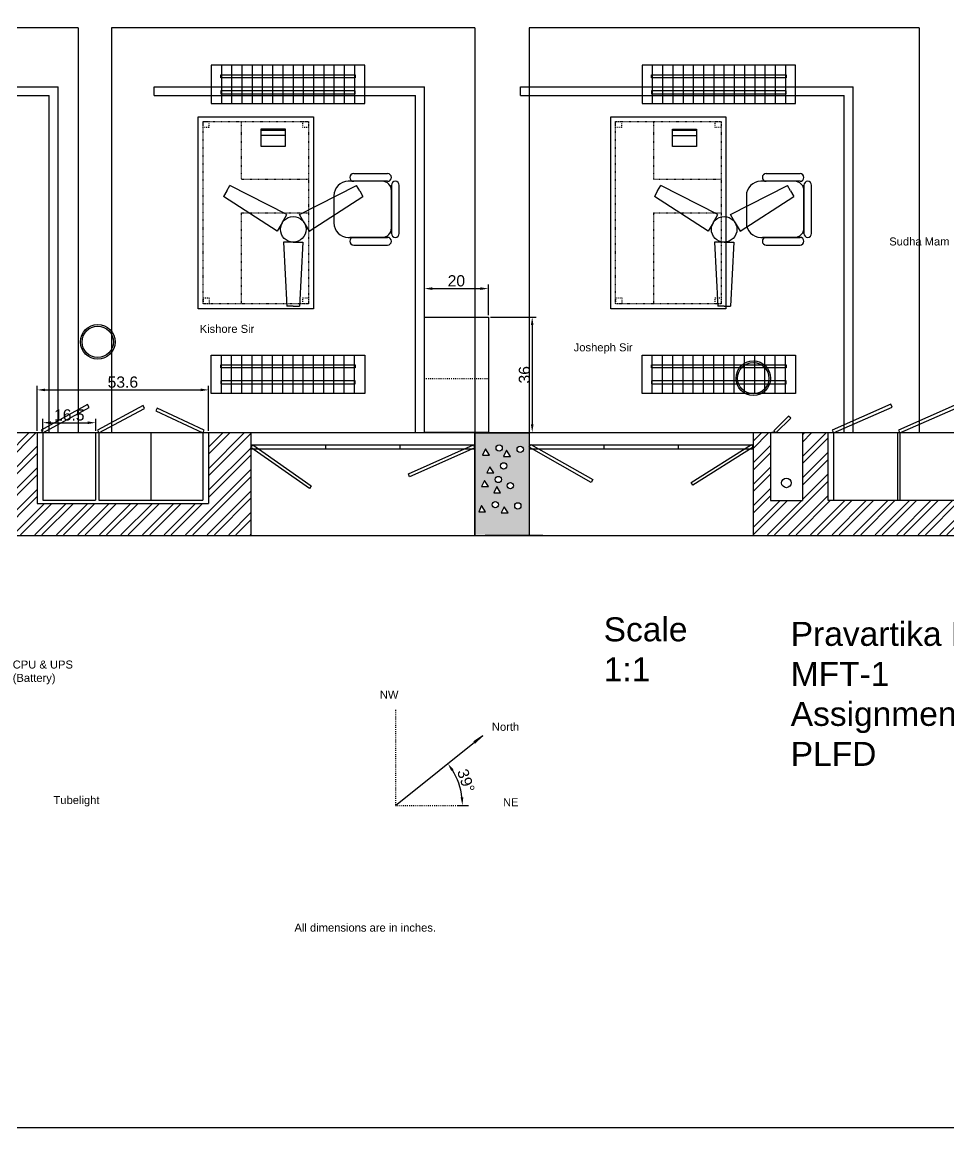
# Model space of a CAD drawing. Header units: inches. Extents: x 5333 to 6203, y 4449 to 5023.
# Drawn here: x 5733.7 to 6023.4, y 4449.1 to 4794.6 of the extents above; entities that cross this region are included whole.
import ezdxf

# ---------------------------------------------------------------- set-up
doc = ezdxf.new("R2010")
doc.units = ezdxf.units.IN
doc.header["$LTSCALE"] = 0.01
doc.linetypes.add('ACAD_ISO03W100', pattern=[30, 12, -18])
for name, color, linetype in [('beam', 34, 'Continuous'), ('dimensions', 241, 'Continuous'), ('door cupboard window gate', 30, 'Continuous'), ('fan', 200, 'Continuous'), ('furniture', 120, 'Continuous'), ('hatch beams', 100, 'Continuous'), ('hatch brick ball', 31, 'Continuous'), ('hatch pillar', 20, 'Continuous'), ('legends', 13, 'Continuous'), ('main gate', 80, 'Continuous'), ('naming', 157, 'Continuous'), ('new block', 10, 'Continuous'), ('others', 200, 'Continuous'), ('pillars', 130, 'Continuous'), ('walls', 14, 'Continuous'), ('wood', 44, 'Continuous')]:
    doc.layers.add(name, color=color, linetype=linetype)
doc.layers.add('computer', color=7, linetype='Continuous', true_color=0x9fb01c)
doc.styles.add('Annotative', font='arial.ttf')
doc.styles.get("Standard").update_dxf_attribs({"font": 'arial.ttf'})
doc.dimstyles.new('ISO-25', dxfattribs={"dimtxt": 3.5, "dimasz": 2.5, "dimexe": 1.25, "dimexo": 0.625, "dimtad": 1, "dimdsep": 46, "dimtxsty": 'Annotative', "dimcen": 2.5, "dimadec": 0, "dimazin": 0, "dimtfac": 1, "dimtmove": 0, "dimatfit": 3, "dimfxl": 1, "dimarcsym": 0})

# ---------------------------------------------------------------- blocks, each defined once
blk = doc.blocks.new('*U2')
at = {"layer": 'fan'}
for p, q in [((0, 10), (-3, 10)), ((-3, 10), (-2, -10)), ((0, 10), (3, 10)), ((3, 10), (2, -10)), ((0, -10), (-2, -10)), ((0, -10), (2, -10))]:
    blk.add_line(p, q, dxfattribs=at)
blk = doc.blocks.new('*U3')
at = {"layer": 'fan', "color": 0, "linetype": 'ByBlock', "lineweight": -2, "transparency": 16777216}
for p, rotation in [((5427.43, 4874.12), 240), ((5451.68, 4874.12), 120)]:
    blk.add_blockref('*U2', p, dxfattribs=dict(at, rotation=rotation))
blk.add_blockref('*U2', (5439.56, 4853.12), dxfattribs=at)
blk = doc.blocks.new('fan')
at = {"layer": 'fan'}
blk.add_circle((5439.56, 4867.12), 4, dxfattribs=at)
blk.add_blockref('*U3', (0, 0), dxfattribs=at)
blk = doc.blocks.new('*D30')
at = {"layer": 'Defpoints', "color": 0, "linetype": 'Continuous', "lineweight": -3, "ltscale": 2, "transparency": 16777216}
for p in [(5791.96, 4679.69), (5738.36, 4666.22), (5791.96, 4666.22)]:
    blk.add_point(p, dxfattribs=at)
at = {"layer": 'dimensions', "color": 0, "linetype": 'Continuous', "lineweight": -2, "ltscale": 2, "transparency": 16777216}
for p, q in [((5738.36, 4666.85), (5738.36, 4680.94)), ((5740.86, 4679.69), (5789.46, 4679.69)), ((5791.96, 4666.85), (5791.96, 4680.94))]:
    blk.add_line(p, q, dxfattribs=at)
at = {"layer": 'dimensions', "color": 0, "linetype": 'Continuous', "lineweight": -3, "ltscale": 2, "transparency": 16777216}
for points in [[(5740.86, 4680.11), (5740.86, 4679.28), (5738.36, 4679.69)], [(5789.46, 4680.11), (5789.46, 4679.28), (5791.96, 4679.69)]]:
    blk.add_solid(points, dxfattribs=at)
at = {"layer": 'dimensions', "color": 0, "linetype": 'Continuous', "lineweight": -3, "ltscale": 2, "transparency": 16777216, "insert": (5765.16, 4682.11), "char_height": 3.5, "attachment_point": 5, "style": 'Annotative'}
blk.add_mtext('53.6', dxfattribs=at)
blk = doc.blocks.new('*D31')
at = {"layer": 'Defpoints', "color": 0, "linetype": 'Continuous', "lineweight": -3, "ltscale": 2, "transparency": 16777216}
for p in [(5756.66, 4669.44), (5740.16, 4666.22), (5756.66, 4666.22)]:
    blk.add_point(p, dxfattribs=at)
at = {"layer": 'dimensions', "color": 0, "linetype": 'Continuous', "lineweight": -2, "ltscale": 2, "transparency": 16777216}
for p, q in [((5740.16, 4666.85), (5740.16, 4670.69)), ((5742.66, 4669.44), (5754.16, 4669.44)), ((5756.66, 4666.85), (5756.66, 4670.69))]:
    blk.add_line(p, q, dxfattribs=at)
at = {"layer": 'dimensions', "color": 0, "linetype": 'Continuous', "lineweight": -3, "ltscale": 2, "transparency": 16777216}
for points in [[(5742.66, 4669.86), (5742.66, 4669.02), (5740.16, 4669.44)], [(5754.16, 4669.86), (5754.16, 4669.02), (5756.66, 4669.44)]]:
    blk.add_solid(points, dxfattribs=at)
at = {"layer": 'dimensions', "color": 0, "linetype": 'Continuous', "lineweight": -3, "ltscale": 2, "transparency": 16777216, "insert": (5748.41, 4671.85), "char_height": 3.5, "attachment_point": 5, "style": 'Annotative'}
blk.add_mtext('16.5', dxfattribs=at)
blk = doc.blocks.new('*D32')
at = {"layer": 'Defpoints', "color": 0, "linetype": 'Continuous', "lineweight": -3, "ltscale": 2, "transparency": 16777216}
for p in [(5879.41, 4711.35), (5859.41, 4702.42), (5879.41, 4702.42)]:
    blk.add_point(p, dxfattribs=at)
at = {"layer": 'dimensions', "color": 0, "linetype": 'Continuous', "lineweight": -2, "ltscale": 2, "transparency": 16777216}
for p, q in [((5859.41, 4703.05), (5859.41, 4712.6)), ((5861.91, 4711.35), (5876.91, 4711.35)), ((5879.41, 4703.05), (5879.41, 4712.6))]:
    blk.add_line(p, q, dxfattribs=at)
at = {"layer": 'dimensions', "color": 0, "linetype": 'Continuous', "lineweight": -3, "ltscale": 2, "transparency": 16777216}
for points in [[(5861.91, 4711.76), (5861.91, 4710.93), (5859.41, 4711.35)], [(5876.91, 4711.76), (5876.91, 4710.93), (5879.41, 4711.35)]]:
    blk.add_solid(points, dxfattribs=at)
at = {"layer": 'dimensions', "color": 0, "linetype": 'Continuous', "lineweight": -3, "ltscale": 2, "transparency": 16777216, "insert": (5869.41, 4713.76), "char_height": 3.5, "attachment_point": 5, "style": 'Annotative'}
blk.add_mtext('20', dxfattribs=at)
blk = doc.blocks.new('*D33')
at = {"layer": 'Defpoints', "color": 0, "linetype": 'Continuous', "lineweight": -3, "ltscale": 2, "transparency": 16777216}
for p in [(5879.41, 4702.42), (5879.41, 4666.42), (5893.12, 4666.42)]:
    blk.add_point(p, dxfattribs=at)
at = {"layer": 'dimensions', "color": 0, "linetype": 'Continuous', "lineweight": -2, "ltscale": 2, "transparency": 16777216}
for p, q in [((5880.03, 4702.42), (5894.37, 4702.42)), ((5893.12, 4699.92), (5893.12, 4668.92)), ((5880.03, 4666.42), (5894.37, 4666.42))]:
    blk.add_line(p, q, dxfattribs=at)
at = {"layer": 'dimensions', "color": 0, "linetype": 'Continuous', "lineweight": -3, "ltscale": 2, "transparency": 16777216}
for points in [[(5892.7, 4699.92), (5893.53, 4699.92), (5893.12, 4702.42)], [(5892.7, 4668.92), (5893.53, 4668.92), (5893.12, 4666.42)]]:
    blk.add_solid(points, dxfattribs=at)
at = {"layer": 'dimensions', "color": 0, "linetype": 'Continuous', "lineweight": -3, "ltscale": 2, "transparency": 16777216, "insert": (5890.7, 4684.42), "char_height": 3.5, "attachment_point": 5, "rotation": 90, "style": 'Annotative'}
blk.add_mtext('36', dxfattribs=at)
blk = doc.blocks.new('*D48')
at = {"layer": 'Defpoints', "color": 0, "linetype": 'Continuous', "lineweight": -3, "ltscale": 2, "transparency": 16777216}
for p in [(5877.67, 4571.66), (5870.78, 4554.51), (5850.43, 4549.86), (5850.43, 4549.86), (5869.92, 4549.86)]:
    blk.add_point(p, dxfattribs=at)
at = {"layer": 'legends', "color": 0, "linetype": 'Continuous', "lineweight": -2, "ltscale": 2, "transparency": 16777216}
blk.add_line((5870.54, 4549.86), (5872.56, 4549.86), dxfattribs=at)
blk.add_arc((5850.43, 4549.86), 20.88, 6.8631, 31.801, dxfattribs=at)
at = {"layer": 'legends', "color": 0, "linetype": 'Continuous', "lineweight": -3, "ltscale": 2, "transparency": 16777216}
for points in [[(5867.83, 4560.62), (5868.51, 4561.1), (5866.73, 4562.9)], [(5871.58, 4552.38), (5870.74, 4552.33), (5871.31, 4549.86)]]:
    blk.add_solid(points, dxfattribs=at)
at = {"layer": 'legends', "color": 0, "linetype": 'Continuous', "lineweight": -3, "ltscale": 2, "transparency": 16777216, "insert": (5872.41, 4557.57), "char_height": 3.5, "attachment_point": 5, "rotation": 289.3321, "style": 'Annotative'}
blk.add_mtext('39°', dxfattribs=at)

msp = doc.modelspace()

# ---------------------------------------------------------------- hatches: boundary and pattern name
at = {"layer": 'hatch brick ball', "linetype": 'Continuous', "lineweight": -3, "ltscale": 2, "true_color": 0xed1f24}
h = msp.add_hatch(dxfattribs=at)
h.set_pattern_fill('ANSI32', color=240, scale=0.5)
h.set_pattern_definition([(45, (5454.406, 4930.424), (-3.367596, 3.367596), []), (45, (5456.651, 4930.424), (-3.367596, 3.367596), [])])
h.paths.add_polyline_path([(5551.156, 4666.224), (5546.656, 4666.224), (5546.656, 4645.224), (5536.656, 4645.224), (5536.656, 4666.224), (5528.156, 4666.224), (5528.156, 4644.224), (5463.906, 4644.224), (5463.906, 4666.224), (5454.406, 4666.224), (5454.406, 4634.424), (5551.156, 4634.424)])
h.paths.add_polyline_path([(6059.056, 4666.224), (6049.806, 4666.224), (6049.806, 4645.224), (5985.556, 4645.224), (5985.556, 4666.224), (5977.652, 4666.224), (5977.652, 4645.166), (5967.573, 4645.166), (5967.573, 4666.224), (5962.156, 4666.224), (5962.156, 4634.424), (6059.056, 4634.424)])
h.paths.add_polyline_path([(5805.156, 4666.224), (5794.906, 4666.224), (5794.906, 4634.424), (5805.156, 4634.424)])
h.paths.add_polyline_path([(5794.906, 4666.224), (5791.956, 4666.224), (5791.956, 4644.241), (5738.356, 4644.241), (5738.356, 4666.224), (5729.156, 4666.224), (5729.156, 4644.158), (5719.156, 4644.158), (5719.156, 4666.224), (5708.156, 4666.224), (5708.156, 4634.424), (5794.906, 4634.424)])
at = {"layer": 'hatch pillar', "linetype": 'Continuous', "lineweight": -3, "ltscale": 2, "true_color": 0x293189}
h = msp.add_hatch(dxfattribs=at)
h.set_pattern_fill('DOTS', color=177, scale=0.5)
h.set_pattern_definition([(0, (5454.4059, 4930.42406), (0.396875, 0.79375), [0, -0.79375])])
h.paths.add_polyline_path([(5638.156, 4962.424), (5621.156, 4962.424), (5621.156, 4930.424), (5638.156, 4930.424)])
h.paths.add_polyline_path([(5632.856, 4936.644), (5630.723, 4936.644), (5631.65, 4938.589)], flags=16)
h.paths.add_polyline_path([(5634.931, 4938.867, -1), (5636.901, 4938.867, -1)], flags=16)
h.paths.add_polyline_path([(5627.883, 4939.237, -1), (5629.854, 4939.237, -1)], flags=16)
h.paths.add_polyline_path([(5625.808, 4937.014), (5623.675, 4937.014), (5624.603, 4938.959)], flags=16)
h.paths.add_polyline_path([(5630.538, 4942.942), (5628.405, 4942.942), (5629.332, 4944.887)], flags=16)
h.paths.add_polyline_path([(5632.613, 4945.165, -1), (5634.583, 4945.165, -1)], flags=16)
h.paths.add_polyline_path([(5628.811, 4947.11, -1), (5630.781, 4947.11, -1)], flags=16)
h.paths.add_polyline_path([(5626.736, 4944.887), (5624.603, 4944.887), (5625.53, 4946.832)], flags=16)
h.paths.add_polyline_path([(5628.405, 4949.148), (5626.272, 4949.148), (5627.199, 4951.093)], flags=16)
h.paths.add_polyline_path([(5630.48, 4951.37, -1), (5632.45, 4951.37, -1)], flags=16)
h.paths.add_polyline_path([(5633.598, 4954.334), (5631.465, 4954.334), (5632.392, 4956.279)], flags=16)
h.paths.add_polyline_path([(5635.673, 4956.557, -1), (5637.643, 4956.557, -1)], flags=16)
h.paths.add_polyline_path([(5627.014, 4954.705), (5624.881, 4954.705), (5625.808, 4956.65)], flags=16)
h.paths.add_polyline_path([(5629.089, 4956.928, -1), (5631.059, 4956.928, -1)], flags=16)
h.paths.add_polyline_path([(5892.156, 4962.424), (5875.156, 4962.424), (5875.156, 4935.795), (5876.083, 4937.74), (5877.289, 4935.795), (5875.156, 4935.795), (5875.156, 4930.424), (5892.156, 4930.424)])
h.paths.add_polyline_path([(5886.064, 4943.945, -1), (5884.093, 4943.945, -1)], flags=16)
h.paths.add_polyline_path([(5881.961, 4950.151, -1), (5883.931, 4950.151, -1)], flags=16)
h.paths.add_polyline_path([(5885.079, 4953.115), (5882.946, 4953.115), (5883.873, 4955.06)], flags=16)
h.paths.add_polyline_path([(5880.291, 4945.89, -1), (5882.261, 4945.89, -1)], flags=16)
h.paths.add_polyline_path([(5887.154, 4955.338, -1), (5889.124, 4955.338, -1)], flags=16)
h.paths.add_polyline_path([(5879.885, 4947.928), (5877.752, 4947.928), (5878.68, 4949.873)], flags=16)
h.paths.add_polyline_path([(5880.813, 4943.667), (5882.018, 4941.722), (5879.885, 4941.722)], flags=16)
h.paths.add_polyline_path([(5880.57, 4955.708, -1), (5882.54, 4955.708, -1)], flags=16)
h.paths.add_polyline_path([(5888.382, 4937.647, -1), (5886.412, 4937.647, -1)], flags=16)
h.paths.add_polyline_path([(5878.216, 4943.667), (5876.083, 4943.667), (5877.011, 4945.612)], flags=16)
h.paths.add_polyline_path([(5878.494, 4953.485), (5876.361, 4953.485), (5877.289, 4955.43)], flags=16)
h.paths.add_polyline_path([(5881.334, 4938.017, -1), (5879.364, 4938.017, -1)], flags=16)
h.paths.add_polyline_path([(5883.131, 4937.369), (5884.337, 4935.424), (5882.204, 4935.424)], flags=16)
h.paths.add_polyline_path([(6157.406, 4962.424), (6139.406, 4962.424), (6139.406, 4930.424), (6157.406, 4930.424)])
h.paths.add_polyline_path([(6152.342, 4944.556, -1), (6150.372, 4944.556, -1)], flags=16)
h.paths.add_polyline_path([(6148.239, 4950.761, -1), (6150.209, 4950.761, -1)], flags=16)
h.paths.add_polyline_path([(6151.357, 4953.725), (6149.224, 4953.725), (6150.151, 4955.67)], flags=16)
h.paths.add_polyline_path([(6148.54, 4946.501, -1), (6146.569, 4946.501, -1)], flags=16)
h.paths.add_polyline_path([(6153.432, 4955.948, -1), (6155.402, 4955.948, -1)], flags=16)
h.paths.add_polyline_path([(6146.163, 4948.538), (6144.031, 4948.538), (6144.958, 4950.483)], flags=16)
h.paths.add_polyline_path([(6147.091, 4944.278), (6148.296, 4942.333), (6146.163, 4942.333)], flags=16)
h.paths.add_polyline_path([(6146.848, 4956.319, -1), (6148.818, 4956.319, -1)], flags=16)
h.paths.add_polyline_path([(6154.66, 4938.257, -1), (6152.69, 4938.257, -1)], flags=16)
h.paths.add_polyline_path([(6144.494, 4944.278), (6142.361, 4944.278), (6143.289, 4946.223)], flags=16)
h.paths.add_polyline_path([(6144.772, 4954.096), (6142.64, 4954.096), (6143.567, 4956.041)], flags=16)
h.paths.add_polyline_path([(6147.612, 4938.628, -1), (6145.642, 4938.628, -1)], flags=16)
h.paths.add_polyline_path([(6149.409, 4937.98), (6150.615, 4936.035), (6148.482, 4936.035)], flags=16)
h.paths.add_polyline_path([(6142.361, 4938.35), (6143.567, 4936.405), (6141.434, 4936.405)], flags=16)
h.paths.add_polyline_path([(6157.406, 4666.224), (6139.406, 4666.224), (6139.406, 4634.424), (6157.406, 4634.424)])
h.paths.add_polyline_path([(6148.621, 4641.824), (6149.548, 4643.769), (6150.754, 4641.824)], flags=16)
h.paths.add_polyline_path([(6145.781, 4644.418, -1), (6147.751, 4644.418, -1)], flags=16)
h.paths.add_polyline_path([(6143.706, 4642.195), (6141.573, 4642.195), (6142.501, 4644.14)], flags=16)
h.paths.add_polyline_path([(6152.829, 4644.047, -1), (6154.799, 4644.047, -1)], flags=16)
h.paths.add_polyline_path([(6148.436, 4648.122), (6146.303, 4648.122), (6147.23, 4650.067)], flags=16)
h.paths.add_polyline_path([(6150.511, 4650.345, -1), (6152.481, 4650.345, -1)], flags=16)
h.paths.add_polyline_path([(6144.633, 4650.067), (6142.501, 4650.067), (6143.428, 4652.013)], flags=16)
h.paths.add_polyline_path([(6146.709, 4652.29, -1), (6148.679, 4652.29, -1)], flags=16)
h.paths.add_polyline_path([(6146.303, 4654.328), (6144.17, 4654.328), (6145.097, 4656.273)], flags=16)
h.paths.add_polyline_path([(6148.378, 4656.551, -1), (6150.348, 4656.551, -1)], flags=16)
h.paths.add_polyline_path([(6149.363, 4659.515), (6150.29, 4661.46), (6151.496, 4659.515)], flags=16)
h.paths.add_polyline_path([(6144.912, 4659.885), (6142.779, 4659.885), (6143.706, 4661.83)], flags=16)
h.paths.add_polyline_path([(6146.987, 4662.108, -1), (6148.957, 4662.108, -1)], flags=16)
h.paths.add_polyline_path([(6153.571, 4661.738, -1), (6155.541, 4661.738, -1)], flags=16)
h.paths.add_polyline_path([(5892.156, 4666.224), (5875.156, 4666.224), (5875.156, 4661.654), (5875.347, 4661.224), (5875.156, 4661.224), (5875.156, 4634.424), (5892.156, 4634.424)])
h.paths.add_polyline_path([(5878.518, 4641.597), (5876.385, 4641.597), (5877.312, 4643.542)], flags=16)
h.paths.add_polyline_path([(5883.433, 4641.227), (5884.36, 4643.172), (5885.565, 4641.227)], flags=16)
h.paths.add_polyline_path([(5880.593, 4643.82, -1), (5882.563, 4643.82, -1)], flags=16)
h.paths.add_polyline_path([(5887.641, 4643.45, -1), (5889.611, 4643.45, -1)], flags=16)
h.paths.add_polyline_path([(5881.114, 4647.525), (5882.042, 4649.47), (5883.247, 4647.525)], flags=16)
h.paths.add_polyline_path([(5879.445, 4649.47), (5877.312, 4649.47), (5878.239, 4651.415)], flags=16)
h.paths.add_polyline_path([(5885.322, 4649.748, -1), (5887.292, 4649.748, -1)], flags=16)
h.paths.add_polyline_path([(5881.52, 4651.693, -1), (5883.49, 4651.693, -1)], flags=16)
h.paths.add_polyline_path([(5878.981, 4653.731), (5879.909, 4655.676), (5881.114, 4653.731)], flags=16)
h.paths.add_polyline_path([(5883.189, 4655.954, -1), (5885.16, 4655.954, -1)], flags=16)
h.paths.add_polyline_path([(5884.174, 4658.917), (5885.102, 4660.863), (5886.307, 4658.917)], flags=16)
h.paths.add_polyline_path([(5879.723, 4659.288), (5877.59, 4659.288), (5878.518, 4661.233)], flags=16)
h.paths.add_polyline_path([(5881.798, 4661.511, -1), (5883.768, 4661.511, -1)], flags=16)
h.paths.add_polyline_path([(5888.382, 4661.14, -1), (5890.353, 4661.14, -1)], flags=16)
h.paths.add_polyline_path([(5638.156, 4666.224), (5621.156, 4666.224), (5621.156, 4634.424), (5638.156, 4634.424)])
h.paths.add_polyline_path([(5631.568, 4640.286), (5629.435, 4640.286), (5630.363, 4642.231)], flags=16)
h.paths.add_polyline_path([(5633.643, 4642.509, -1), (5635.614, 4642.509, -1)], flags=16)
h.paths.add_polyline_path([(5626.595, 4642.879, -1), (5628.566, 4642.879, -1)], flags=16)
h.paths.add_polyline_path([(5624.52, 4640.656), (5622.387, 4640.656), (5623.315, 4642.601)], flags=16)
h.paths.add_polyline_path([(5629.25, 4646.584), (5627.117, 4646.584), (5628.044, 4648.529)], flags=16)
h.paths.add_polyline_path([(5631.325, 4648.807, -1), (5633.295, 4648.807, -1)], flags=16)
h.paths.add_polyline_path([(5627.523, 4650.752, -1), (5629.493, 4650.752, -1)], flags=16)
h.paths.add_polyline_path([(5625.448, 4648.529), (5623.315, 4648.529), (5624.242, 4650.474)], flags=16)
h.paths.add_polyline_path([(5627.117, 4652.79), (5624.984, 4652.79), (5625.911, 4654.735)], flags=16)
h.paths.add_polyline_path([(5629.192, 4655.013, -1), (5631.162, 4655.013, -1)], flags=16)
h.paths.add_polyline_path([(5632.31, 4657.976), (5630.177, 4657.976), (5631.104, 4659.922)], flags=16)
h.paths.add_polyline_path([(5634.385, 4660.199, -1), (5636.355, 4660.199, -1)], flags=16)
h.paths.add_polyline_path([(5625.726, 4658.347), (5623.593, 4658.347), (5624.52, 4660.292)], flags=16)
h.paths.add_polyline_path([(5627.801, 4660.57, -1), (5629.771, 4660.57, -1)], flags=16)
h.paths.add_polyline_path([(5384.406, 4666.224), (5367.406, 4666.224), (5367.406, 4641.33), (5368.333, 4643.275), (5369.539, 4641.33), (5367.406, 4641.33), (5367.406, 4634.424), (5384.406, 4634.424)])
h.paths.add_polyline_path([(5376.587, 4640.96), (5374.454, 4640.96), (5375.381, 4642.905)], flags=16)
h.paths.add_polyline_path([(5378.662, 4643.183, -1), (5380.632, 4643.183, -1)], flags=16)
h.paths.add_polyline_path([(5371.614, 4643.553, -1), (5373.584, 4643.553, -1)], flags=16)
h.paths.add_polyline_path([(5374.268, 4647.258), (5372.135, 4647.258), (5373.063, 4649.203)], flags=16)
h.paths.add_polyline_path([(5376.343, 4649.481, -1), (5378.314, 4649.481, -1)], flags=16)
h.paths.add_polyline_path([(5372.541, 4651.426, -1), (5374.511, 4651.426, -1)], flags=16)
h.paths.add_polyline_path([(5370.466, 4649.203), (5368.333, 4649.203), (5369.261, 4651.148)], flags=16)
h.paths.add_polyline_path([(5372.135, 4653.464), (5370.002, 4653.464), (5370.93, 4655.409)], flags=16)
h.paths.add_polyline_path([(5374.211, 4655.687, -1), (5376.181, 4655.687, -1)], flags=16)
h.paths.add_polyline_path([(5377.329, 4658.65), (5375.196, 4658.65), (5376.123, 4660.596)], flags=16)
h.paths.add_polyline_path([(5379.404, 4660.873, -1), (5381.374, 4660.873, -1)], flags=16)
h.paths.add_polyline_path([(5370.744, 4659.021), (5368.611, 4659.021), (5369.539, 4660.966)], flags=16)
h.paths.add_polyline_path([(5372.82, 4661.244, -1), (5374.79, 4661.244, -1)], flags=16)

# ---------------------------------------------------------------- linework, layer by layer
at = {"layer": 'beam'}
for p, q in [((5751.156, 4792.824), (5637.635, 4792.824)), ((5751.156, 4792.824), (5751.156, 4666.424)), ((5761.656, 4792.824), (5761.656, 4666.424)), ((5875.156, 4792.824), (5761.656, 4792.824)), ((5875.156, 4792.824), (5875.156, 4666.424)), ((5892.156, 4792.824), (5892.156, 4666.424)), ((6014.031, 4792.824), (5892.156, 4792.824)), ((6014.031, 4792.824), (6014.031, 4666.424))]:
    msp.add_line(p, q, dxfattribs=at)
at = {"layer": 'computer', "lineweight": -3, "ltscale": 2}
msp.add_arc((5968.446, 4663.671), 2.699, 71.1217, 108.8783, dxfattribs=at)
at = {"layer": 'door cupboard window gate'}
for points in [[(5740.156, 4666.224), (5754.585, 4674.228), (5754.1, 4675.102), (5739.671, 4667.099)], [(5987.306, 4666.224), (6005.595, 4674.318), (6005.19, 4675.232), (5986.901, 4667.139)], [(6008.056, 4666.224), (6026.345, 4674.318), (6025.94, 4675.232), (6007.651, 4667.139)], [(5757.656, 4666.224), (5771.966, 4673.923), (5771.493, 4674.804), (5757.182, 4667.105)], [(5775.445, 4673.126), (5790.156, 4666.224), (5790.581, 4667.129), (5775.869, 4674.032)], [(5969.321, 4666.224), (5973.917, 4670.82), (5973.21, 4671.527), (5968.614, 4666.931)], [(5805.767, 4662.474), (5824.052, 4649.708), (5823.479, 4648.888), (5805.195, 4661.654)], [(5875.193, 4661.572), (5854.803, 4652.542), (5854.398, 4653.456), (5874.788, 4662.486)], [(5892.656, 4662.674), (5912.037, 4651.645), (5911.543, 4650.776), (5892.161, 4661.805)], [(5962.156, 4661.814), (5943.306, 4649.899), (5942.772, 4650.744), (5961.622, 4662.659)]]:
    msp.add_lwpolyline(points, close=True, dxfattribs=at)
at = {"layer": 'fan'}
for p, q in [((5840.756, 4781.171), (5792.756, 4781.171)), ((5792.756, 4781.171), (5792.756, 4769.171)), ((5795.956, 4781.171), (5795.956, 4769.171)), ((5795.956, 4781.171), (5795.956, 4769.171)), ((5799.156, 4781.171), (5799.156, 4769.171)), ((5802.356, 4781.171), (5802.356, 4769.171)), ((5805.556, 4781.171), (5805.556, 4769.171)), ((5808.756, 4781.171), (5808.756, 4769.171)), ((5811.956, 4781.171), (5811.956, 4769.171)), ((5815.156, 4781.171), (5815.156, 4769.171)), ((5818.356, 4781.171), (5818.356, 4769.171)), ((5821.556, 4781.171), (5821.556, 4769.171)), ((5824.756, 4781.171), (5824.756, 4769.171)), ((5827.956, 4781.171), (5827.956, 4769.171)), ((5831.156, 4781.171), (5831.156, 4769.171)), ((5834.356, 4781.171), (5834.356, 4769.171)), ((5837.556, 4781.171), (5837.556, 4769.171)), ((5840.756, 4769.171), (5840.756, 4781.171)), ((5975.456, 4781.171), (5927.456, 4781.171)), ((5927.456, 4781.171), (5927.456, 4769.171)), ((5930.656, 4781.171), (5930.656, 4769.171)), ((5930.656, 4781.171), (5930.656, 4769.171)), ((5933.856, 4781.171), (5933.856, 4769.171)), ((5937.056, 4781.171), (5937.056, 4769.171)), ((5940.256, 4781.171), (5940.256, 4769.171)), ((5943.456, 4781.171), (5943.456, 4769.171)), ((5946.656, 4781.171), (5946.656, 4769.171)), ((5949.856, 4781.171), (5949.856, 4769.171)), ((5953.056, 4781.171), (5953.056, 4769.171)), ((5956.256, 4781.171), (5956.256, 4769.171)), ((5959.456, 4781.171), (5959.456, 4769.171)), ((5962.656, 4781.171), (5962.656, 4769.171)), ((5965.856, 4781.171), (5965.856, 4769.171)), ((5969.056, 4781.171), (5969.056, 4769.171)), ((5972.256, 4781.171), (5972.256, 4769.171)), ((5975.456, 4769.171), (5975.456, 4781.171)), ((5792.756, 4769.171), (5840.756, 4769.171)), ((5927.456, 4769.171), (5975.456, 4769.171)), ((5792.756, 4690.571), (5840.756, 4690.571)), ((5792.756, 4678.571), (5792.756, 4690.571)), ((5795.956, 4678.571), (5795.956, 4690.571)), ((5795.956, 4678.571), (5795.956, 4690.571)), ((5799.156, 4678.571), (5799.156, 4690.571)), ((5802.356, 4678.571), (5802.356, 4690.571)), ((5805.556, 4678.571), (5805.556, 4690.571)), ((5808.756, 4678.571), (5808.756, 4690.571)), ((5811.956, 4678.571), (5811.956, 4690.571)), ((5815.156, 4678.571), (5815.156, 4690.571)), ((5818.356, 4678.571), (5818.356, 4690.571)), ((5821.556, 4678.571), (5821.556, 4690.571)), ((5824.756, 4678.571), (5824.756, 4690.571)), ((5827.956, 4678.571), (5827.956, 4690.571)), ((5831.156, 4678.571), (5831.156, 4690.571)), ((5834.356, 4678.571), (5834.356, 4690.571)), ((5837.556, 4678.571), (5837.556, 4690.571)), ((5840.756, 4690.571), (5840.756, 4678.571)), ((5927.456, 4690.571), (5975.456, 4690.571)), ((5927.456, 4678.571), (5927.456, 4690.571)), ((5930.656, 4678.571), (5930.656, 4690.571)), ((5930.656, 4678.571), (5930.656, 4690.571)), ((5933.856, 4678.571), (5933.856, 4690.571)), ((5937.056, 4678.571), (5937.056, 4690.571)), ((5940.256, 4678.571), (5940.256, 4690.571)), ((5943.456, 4678.571), (5943.456, 4690.571)), ((5946.656, 4678.571), (5946.656, 4690.571)), ((5949.856, 4678.571), (5949.856, 4690.571)), ((5953.056, 4678.571), (5953.056, 4690.571)), ((5956.256, 4678.571), (5956.256, 4690.571)), ((5959.456, 4678.571), (5959.456, 4690.571)), ((5962.656, 4678.571), (5962.656, 4690.571)), ((5965.856, 4678.571), (5965.856, 4690.571)), ((5969.056, 4678.571), (5969.056, 4690.571)), ((5972.256, 4678.571), (5972.256, 4690.571)), ((5975.456, 4690.571), (5975.456, 4678.571)), ((5840.756, 4678.571), (5792.756, 4678.571)), ((5975.456, 4678.571), (5927.456, 4678.571))]:
    msp.add_line(p, q, dxfattribs=at)
for points in [[(5795.756, 4778.171), (5837.756, 4778.171), (5837.756, 4777.171), (5795.756, 4777.171)], [(5930.456, 4778.171), (5972.456, 4778.171), (5972.456, 4777.171), (5930.456, 4777.171)], [(5795.756, 4772.171), (5837.756, 4772.171), (5837.756, 4773.171), (5795.756, 4773.171)], [(5930.456, 4772.171), (5972.456, 4772.171), (5972.456, 4773.171), (5930.456, 4773.171)], [(5795.756, 4687.571), (5837.756, 4687.571), (5837.756, 4686.571), (5795.756, 4686.571)], [(5930.456, 4687.571), (5972.456, 4687.571), (5972.456, 4686.571), (5930.456, 4686.571)], [(5795.756, 4681.571), (5837.756, 4681.571), (5837.756, 4682.571), (5795.756, 4682.571)], [(5930.456, 4681.571), (5972.456, 4681.571), (5972.456, 4682.571), (5930.456, 4682.571)]]:
    msp.add_lwpolyline(points, close=True, dxfattribs=at)
at = {"layer": 'furniture', "linetype": 'ACAD_ISO03W100'}
for p, q in [((5790.233, 4763.57), (5823.233, 4763.57)), ((5790.233, 4706.57), (5790.233, 4763.57)), ((5802.101, 4763.57), (5802.101, 4745.57)), ((5823.233, 4763.57), (5823.233, 4706.57)), ((5919.174, 4763.57), (5952.174, 4763.57)), ((5919.174, 4706.57), (5919.174, 4763.57)), ((5931.041, 4763.57), (5931.041, 4745.57)), ((5952.174, 4763.57), (5952.174, 4706.57)), ((5802.101, 4745.57), (5823.233, 4745.57)), ((5931.041, 4745.57), (5952.174, 4745.57)), ((5802.101, 4735.07), (5823.233, 4735.07)), ((5802.101, 4735.07), (5802.101, 4706.57)), ((5931.041, 4735.07), (5952.174, 4735.07)), ((5931.041, 4735.07), (5931.041, 4706.57)), ((5823.233, 4706.57), (5790.233, 4706.57)), ((5952.174, 4706.57), (5919.174, 4706.57))]:
    msp.add_line(p, q, dxfattribs=at)
at = {"layer": 'furniture', "linetype": 'ACAD_ISO03W100', "lineweight": -3, "ltscale": 2}
msp.add_line((5879.406, 4683.141), (5859.406, 4683.141), dxfattribs=at)
at = {"layer": 'furniture'}
for points in [[(5788.733, 4765.07), (5824.733, 4765.07), (5824.733, 4705.07), (5788.733, 4705.07)], [(5917.674, 4765.07), (5953.674, 4765.07), (5953.674, 4705.07), (5917.674, 4705.07)]]:
    msp.add_lwpolyline(points, close=True, dxfattribs=at)
at = {"layer": 'furniture', "linetype": 'ACAD_ISO03W100', "lineweight": -3, "ltscale": 2}
for points in [[(5792.071, 4761.66), (5790.233, 4761.66), (5790.233, 4763.566), (5792.071, 4763.566)], [(5823.233, 4761.664), (5821.395, 4761.664), (5821.395, 4763.571), (5823.233, 4763.571)], [(5921.012, 4761.66), (5919.174, 4761.66), (5919.174, 4763.566), (5921.012, 4763.566)], [(5952.174, 4761.664), (5950.335, 4761.664), (5950.335, 4763.571), (5952.174, 4763.571)], [(5792.172, 4706.57), (5790.334, 4706.57), (5790.334, 4708.476), (5792.172, 4708.476)], [(5823.233, 4706.57), (5821.395, 4706.57), (5821.395, 4708.476), (5823.233, 4708.476)], [(5921.113, 4706.57), (5919.274, 4706.57), (5919.274, 4708.476), (5921.113, 4708.476)], [(5952.174, 4706.57), (5950.335, 4706.57), (5950.335, 4708.476), (5952.174, 4708.476)]]:
    msp.add_lwpolyline(points, close=True, dxfattribs=at)
at = {"layer": 'furniture'}
for points in [[(5847.918, 4744.866), (5835.618, 4744.866)], [(5847.918, 4744.866), (5836.118, 4744.866)], [(5837.318, 4747.266), (5847.918, 4747.266)], [(5976.859, 4744.866), (5964.559, 4744.866)], [(5976.859, 4744.866), (5965.059, 4744.866)], [(5966.259, 4747.266), (5976.859, 4747.266)], [(5849.118, 4728.566), (5849.118, 4743.666)], [(5849.118, 4743.666), (5849.118, 4728.566)], [(5851.518, 4728.566), (5851.518, 4743.666)], [(5978.059, 4728.566), (5978.059, 4743.666)], [(5978.059, 4743.666), (5978.059, 4728.566)], [(5980.459, 4728.566), (5980.459, 4743.666)], [(5831.118, 4740.366), (5831.118, 4731.866)], [(5960.059, 4740.366), (5960.059, 4731.866)], [(5835.618, 4727.366), (5847.918, 4727.366)], [(5847.918, 4727.366), (5836.118, 4727.366)], [(5964.559, 4727.366), (5976.859, 4727.366)], [(5976.859, 4727.366), (5965.059, 4727.366)], [(5837.318, 4724.966), (5847.918, 4724.966)], [(5966.259, 4724.966), (5976.859, 4724.966)]]:
    msp.add_lwpolyline(points, dxfattribs=at)
at = {"layer": 'furniture', "lineweight": -3, "ltscale": 2}
msp.add_lwpolyline([(5879.406, 4702.424), (5879.406, 4666.424), (5859.406, 4666.424), (5859.406, 4702.424)], close=True, dxfattribs=at)
at = {"layer": 'furniture'}
for centre, radius, start, end in [((5835.618, 4740.366), 4.5, 90, 180), ((5837.318, 4746.066), 1.2, 90, 270), ((5846.227, 4741.974), 2.892, 0, 90), ((5847.918, 4746.066), 1.2, 270, 90), ((5850.318, 4743.666), 1.2, 0, 180), ((5964.559, 4740.366), 4.5, 90, 180), ((5966.259, 4746.066), 1.2, 90, 270), ((5975.167, 4741.974), 2.892, 0, 90), ((5976.859, 4746.066), 1.2, 270, 90), ((5979.259, 4743.666), 1.2, 0, 180), ((5835.618, 4731.866), 4.5, 180, 270), ((5964.559, 4731.866), 4.5, 180, 270), ((5837.318, 4726.166), 1.2, 90, 270), ((5846.227, 4730.258), 2.892, 270, 0), ((5847.918, 4726.166), 1.2, 270, 90), ((5850.318, 4728.566), 1.2, 180, 0), ((5966.259, 4726.166), 1.2, 90, 270), ((5975.167, 4730.258), 2.892, 270, 0), ((5976.859, 4726.166), 1.2, 270, 90), ((5979.259, 4728.566), 1.2, 180, 0)]:
    msp.add_arc(centre, radius, start, end, dxfattribs=at)
at = {"layer": 'hatch beams'}
msp.add_circle((5972.573, 4650.636), 1.5, dxfattribs=at)
at = {"layer": 'hatch pillar', "linetype": 'Continuous', "lineweight": -3, "ltscale": 2}
for p, q in [((5878.518, 4661.233), (5877.59, 4659.288)), ((5877.59, 4659.288), (5879.723, 4659.288)), ((5879.723, 4659.288), (5878.518, 4661.233)), ((5885.102, 4660.863), (5884.174, 4658.917)), ((5884.174, 4658.917), (5886.307, 4658.917)), ((5886.307, 4658.917), (5885.102, 4660.863)), ((5879.909, 4655.676), (5878.981, 4653.731)), ((5881.114, 4653.731), (5879.909, 4655.676)), ((5878.239, 4651.415), (5877.312, 4649.47)), ((5879.445, 4649.47), (5878.239, 4651.415)), ((5878.981, 4653.731), (5881.114, 4653.731)), ((5877.312, 4649.47), (5879.445, 4649.47)), ((5882.042, 4649.47), (5881.114, 4647.525)), ((5881.114, 4647.525), (5883.247, 4647.525)), ((5883.247, 4647.525), (5882.042, 4649.47)), ((5877.312, 4643.542), (5876.385, 4641.597)), ((5876.385, 4641.597), (5878.518, 4641.597)), ((5878.518, 4641.597), (5877.312, 4643.542)), ((5884.36, 4643.172), (5883.433, 4641.227)), ((5883.433, 4641.227), (5885.565, 4641.227)), ((5885.565, 4641.227), (5884.36, 4643.172))]:
    msp.add_line(p, q, dxfattribs=at)
for centre in [(5882.783, 4661.511), (5889.368, 4661.14), (5884.174, 4655.954), (5882.505, 4651.693), (5886.307, 4649.748), (5881.578, 4643.82), (5888.626, 4643.45)]:
    msp.add_circle(centre, 0.985, dxfattribs=at)
at = {"layer": 'legends', "linetype": 'ACAD_ISO03W100', "lineweight": -3, "ltscale": 2}
for p, q in [((5850.426, 4579.695), (5850.426, 4549.857)), ((5850.426, 4549.857), (5869.917, 4549.857))]:
    msp.add_line(p, q, dxfattribs=at)
at = {"layer": 'legends', "linetype": 'Continuous', "lineweight": -3, "ltscale": 2}
for p, q in [((5850.426, 4549.857), (5877.673, 4571.657)), ((5874.856, 4569.862), (5877.673, 4571.657)), ((5877.673, 4571.657), (5875.205, 4569.329)), ((5869.917, 4549.857), (5873.241, 4549.857))]:
    msp.add_line(p, q, dxfattribs=at)
msp.add_lwpolyline([(5333.07, 5022.847), (6203.475, 5022.847), (6203.475, 4449.084), (5333.07, 4449.084)], close=True, dxfattribs=at)
at = {"layer": 'new block'}
msp.add_line((6157.406, 4666.224), (5367.406, 4666.224), dxfattribs=at)
at = {"layer": 'others'}
for p, q in [((5808.436, 4761.27), (5815.936, 4761.27)), ((5808.436, 4755.77), (5808.436, 4761.27)), ((5808.436, 4760.87), (5815.936, 4760.87)), ((5808.436, 4759.27), (5815.936, 4759.27)), ((5815.936, 4761.27), (5815.936, 4755.77)), ((5936.997, 4761.218), (5944.497, 4761.218)), ((5936.997, 4755.718), (5936.997, 4761.218)), ((5936.997, 4760.818), (5944.497, 4760.818)), ((5936.997, 4759.218), (5944.497, 4759.218)), ((5944.497, 4761.218), (5944.497, 4755.718)), ((5815.936, 4755.77), (5808.436, 4755.77)), ((5944.497, 4755.718), (5936.997, 4755.718))]:
    msp.add_line(p, q, dxfattribs=at)
for centre, radius in [((5757.31, 4694.704), 5.4), ((5757.31, 4694.704), 4.9), ((5962.219, 4683.352), 5.4), ((5962.219, 4683.352), 4.9)]:
    msp.add_circle(centre, radius, dxfattribs=at)
at = {"layer": 'pillars'}
for p, q in [((5875.156, 4666.224), (5892.156, 4666.224)), ((5875.156, 4634.224), (5875.156, 4666.224)), ((5892.156, 4666.224), (5892.156, 4634.224)), ((5875.156, 4634.224), (5892.156, 4634.224))]:
    msp.add_line(p, q, dxfattribs=at)
at = {"layer": 'walls'}
for p, q in [((5738.356, 4666.224), (5738.356, 4644.241)), ((5740.156, 4666.224), (5740.156, 4645.241)), ((5756.656, 4666.224), (5756.656, 4645.241)), ((5757.656, 4666.224), (5757.656, 4645.241)), ((5773.906, 4666.224), (5773.906, 4645.241)), ((5790.156, 4666.224), (5790.156, 4645.241)), ((5791.956, 4666.224), (5791.956, 4644.241)), ((5805.156, 4666.224), (5805.156, 4634.224)), ((5875.156, 4666.224), (5875.156, 4634.224)), ((5962.156, 4666.224), (5962.156, 4634.224)), ((5967.573, 4666.224), (5967.573, 4645.166)), ((5977.573, 4666.166), (5977.573, 4645.166)), ((5985.556, 4666.224), (5985.556, 4645.224)), ((5987.306, 4666.224), (5987.306, 4645.224)), ((6007.306, 4666.224), (6007.306, 4645.224)), ((6008.056, 4666.224), (6008.056, 4645.224)), ((5805.156, 4662.474), (5875.156, 4662.474)), ((5828.456, 4662.474), (5828.456, 4661.224)), ((5851.756, 4662.474), (5851.756, 4661.224)), ((5892.156, 4662.474), (5962.156, 4662.474)), ((5915.456, 4662.474), (5915.456, 4661.224)), ((5938.756, 4662.474), (5938.756, 4661.224)), ((5805.156, 4661.224), (5875.156, 4661.224)), ((5892.156, 4661.224), (5962.156, 4661.224)), ((5738.34, 4645.241), (5738.356, 4645.241)), ((5738.34, 4644.241), (5791.956, 4644.241)), ((5740.156, 4645.241), (5756.656, 4645.241)), ((5757.656, 4645.241), (5790.156, 4645.241)), ((5967.573, 4645.166), (5977.573, 4645.166)), ((5985.556, 4645.224), (6049.806, 4645.224)), ((5385.406, 4634.224), (6139.406, 4634.224)), ((5896.406, 4634.224), (5878.406, 4634.224))]:
    msp.add_line(p, q, dxfattribs=at)
at = {"layer": 'wood'}
for p, q in [((5669.906, 4774.424), (5744.906, 4774.424)), ((5744.906, 4666.424), (5744.906, 4774.424)), ((5774.906, 4771.674), (5774.906, 4774.424)), ((5774.906, 4774.424), (5859.406, 4774.424)), ((5859.406, 4666.424), (5859.406, 4774.424)), ((5889.406, 4771.674), (5889.406, 4774.424)), ((5889.406, 4774.424), (5993.406, 4774.424)), ((5993.406, 4666.424), (5993.406, 4774.424)), ((5669.906, 4771.674), (5742.156, 4771.674)), ((5742.156, 4666.424), (5742.156, 4771.674)), ((5774.906, 4771.674), (5856.656, 4771.674)), ((5856.656, 4666.424), (5856.656, 4771.674)), ((5889.406, 4771.674), (5990.656, 4771.674)), ((5990.656, 4666.424), (5990.656, 4771.674))]:
    msp.add_line(p, q, dxfattribs=at)
at = {"layer": 'wood', "linetype": 'Continuous', "lineweight": -3, "ltscale": 2}
for p, q in [((5742.156, 4666.424), (5744.906, 4666.424)), ((5856.656, 4666.424), (5859.406, 4666.424)), ((5990.656, 4666.424), (5993.406, 4666.424))]:
    msp.add_line(p, q, dxfattribs=at)

# ---------------------------------------------------------------- block references
at = {"layer": 'fan'}
for p in [(378.85, -137.253), (513.55, -137.253)]:
    msp.add_blockref('fan', p, dxfattribs=at)

# ---------------------------------------------------------------- texts
at = {"layer": 'fan', "linetype": 'Continuous', "lineweight": -3, "ltscale": 2, "insert": (5915.456, 4608.623), "char_height": 7.5, "attachment_point": 1}
msp.add_mtext_dynamic_manual_height_columns('Scale 1:1', width=34.8495, gutter_width=12.5, heights=[0], dxfattribs=at)
at = {"layer": 'legends', "linetype": 'Continuous', "lineweight": -3, "ltscale": 2, "char_height": 2.5, "attachment_point": 1}
for s, width, insert in [('CPU & UPS\\P(Battery)', 55.70472, (5730.729, 4595.124)), ('NW', 19.6499, (5845.49, 4585.71)), ('North', 7.16643, (5880.513, 4575.666)), ('Tubelight', 58.64073, (5743.487, 4552.777)), ('NE', 21.73045, (5883.981, 4552.115)), ('All dimensions are in inches.', 118.32419, (5818.798, 4512.916))]:
    msp.add_mtext_dynamic_manual_height_columns(s, width=width, gutter_width=12.5, heights=[0], dxfattribs=dict(at, insert=insert))
at = {"layer": 'main gate', "linetype": 'Continuous', "lineweight": -3, "ltscale": 2, "insert": (5973.924, 4607.21), "char_height": 7.5, "attachment_point": 1}
msp.add_mtext_dynamic_manual_height_columns('{\\C11;\\c7500274;Pravartika Kaushik\\PMFT-1\\PAssignment-1\\PPLFD}', width=194.72067, gutter_width=12.5, heights=[0], dxfattribs=at)
at = {"layer": 'naming', "linetype": 'Continuous', "lineweight": -3, "ltscale": 2, "char_height": 2.5, "attachment_point": 1}
for s, width, insert in [('Sudha Mam', 58.54462, (6004.726, 4727.328)), ('Kishore Sir', 59.51462, (5789.169, 4700.017)), ('Josheph Sir', 44.89682, (5906.082, 4694.239))]:
    msp.add_mtext_dynamic_manual_height_columns(s, width=width, gutter_width=12.5, heights=[0], dxfattribs=dict(at, insert=insert))

# ---------------------------------------------------------------- dimensions: what is measured, and where the dimension line sits
at = {"layer": 'dimensions', "linetype": 'Continuous', "lineweight": -3, "ltscale": 2}
for base, p1, p2, picture, middle in [((5879.406, 4711.348), (5859.406, 4702.424), (5879.406, 4702.424), '*D32', (5869.406, 4713.76)), ((5791.956, 4679.693), (5738.356, 4666.224), (5791.956, 4666.224), '*D30', (5765.156, 4682.106)), ((5756.656, 4669.439), (5740.156, 4666.224), (5756.656, 4666.224), '*D31', (5748.406, 4671.851))]:
    dim = msp.add_linear_dim(base=base, p1=p1, p2=p2, dimstyle='ISO-25', dxfattribs=at)
    dim.commit()
    dim.dimension.update_dxf_attribs({"geometry": picture, "text_midpoint": middle})
dim = msp.add_linear_dim(base=(5893.117, 4666.424), p1=(5879.406, 4702.424), p2=(5879.406, 4666.424), angle=90, dimstyle='ISO-25', dxfattribs=at)
dim.commit()
dim.dimension.update_dxf_attribs({"geometry": '*D33', "text_midpoint": (5890.704, 4684.424)})
at = {"layer": 'legends', "linetype": 'Continuous', "lineweight": -3, "ltscale": 2}
dim = msp.add_angular_dim_2l(base=(5870.783, 4554.515), line1=((5850.426, 4549.857), (5877.673, 4571.657)), line2=((5850.426, 4549.857), (5869.917, 4549.857)), dimstyle='ISO-25', dxfattribs=at)
dim.commit()
dim.dimension.update_dxf_attribs({"geometry": '*D48', "text_midpoint": (5872.409, 4557.569)})

doc.saveas('drawing.dxf')
